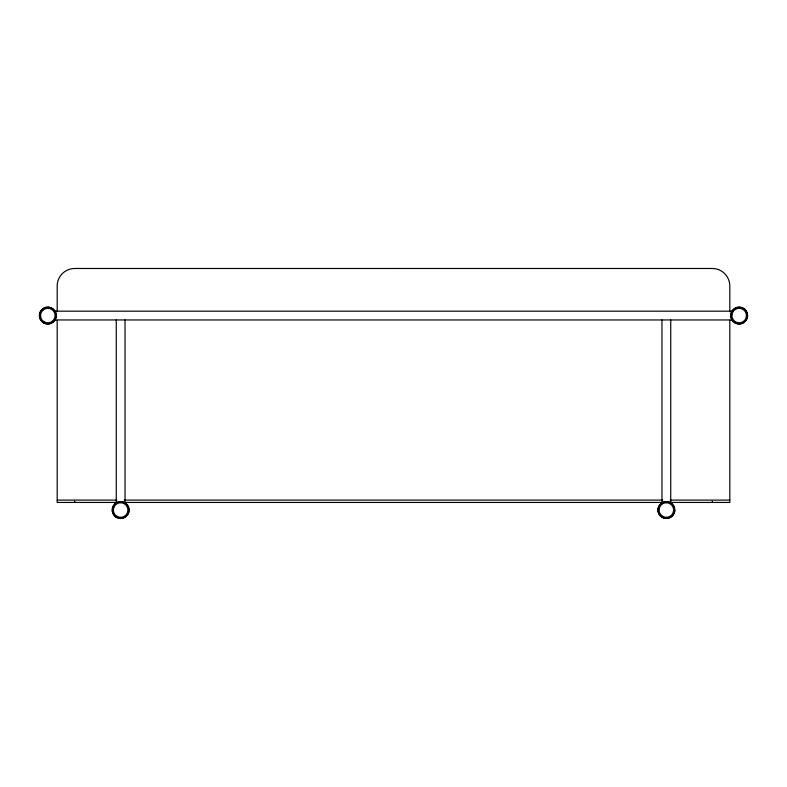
<?xml version="1.0" encoding="UTF-8"?>
<svg xmlns="http://www.w3.org/2000/svg" width="787" height="787" viewBox="0 0 787 787"><rect width="100%" height="100%" fill="white"/><g stroke="black" fill="none" stroke-linecap="round" stroke-linejoin="round"><path stroke-width="1.18" d="M54.372 311.18L732.628 311.18M54.372 319.955L732.628 319.955M57.185 500.099L116.889 500.099M124.208 500.099L662.792 500.099M670.101 500.099L729.815 500.099M116.889 502.44L57.185 502.44L57.185 320.279M124.208 502.44L662.792 502.44M670.101 502.44L729.815 502.44L729.815 320.279M730.759 314.682L731.92 314.8M746.42 316.325L747.591 316.443M657.932 509.159L659.103 509.278M673.603 510.802L674.764 510.92M112.669 507.212L113.771 507.605M127.524 512.475L128.625 512.868M42.577 308.927L43.305 309.852M52.355 321.283L53.083 322.198M729.815 311.711L729.815 286.025A17.55 17.55 0 0 0 712.265 268.475L74.735 268.485A17.55 17.55 0 0 0 57.185 286.025L57.185 311.711M712.265 501.27L712.265 502.44M670.74 319.955L670.74 503.523M661.965 319.955L661.965 503.523M125.035 319.955L125.035 503.523M116.26 319.955L116.26 503.523M74.735 501.27L74.735 502.44M56.133 316.217A8.332 8.332 0 0 1 55.572 318.637M55.326 319.207A8.332 8.332 0 0 1 49.04 323.811M48.42 323.87A8.332 8.332 0 0 1 47.181 323.87M46.561 323.801A8.332 8.332 0 0 1 46 307.432M46.61 307.323A8.332 8.332 0 0 1 55.346 311.977M55.592 312.547A8.332 8.332 0 0 1 56.133 314.967M738.176 307.294A8.332 8.332 0 0 1 747.502 315.498A8.332 8.332 0 0 1 738.304 323.851M737.685 323.762A8.332 8.332 0 0 1 730.848 315.941M730.848 315.312A8.332 8.332 0 0 1 737.557 307.392M670.19 502.647A8.332 8.332 0 0 1 672.501 515.662A8.332 8.332 0 0 1 659.329 514.531M659.014 513.99A8.332 8.332 0 0 1 665.359 501.772M667.838 501.84A8.332 8.332 0 0 1 669.629 502.381M121.611 501.762A8.332 8.332 0 0 1 127.996 513.96M127.681 514.501A8.332 8.332 0 0 1 114.518 515.682A8.332 8.332 0 0 1 116.781 502.657M117.342 502.391A8.332 8.332 0 0 1 119.132 501.85M43.856 321.686A7.29 7.29 0 0 0 55.11 315.941A7.29 7.29 0 0 0 44.515 309.065A7.29 7.29 0 0 0 43.856 321.686M43.413 322.798A8.48 8.48 0 0 0 56.3 315.774A8.48 8.48 0 0 0 43.767 308.12A8.48 8.48 0 0 0 43.413 322.798M735.402 321.804A7.29 7.29 0 0 0 746.46 315.705A7.29 7.29 0 0 0 735.648 309.183A7.29 7.29 0 0 0 735.402 321.804M734.704 322.768A8.48 8.48 0 0 0 747.65 315.833A8.48 8.48 0 0 0 735.166 308.091A8.48 8.48 0 0 0 734.704 322.768M662.585 516.282A7.29 7.29 0 0 0 673.642 510.183A7.29 7.29 0 0 0 662.831 503.66A7.29 7.29 0 0 0 662.585 516.282M661.887 517.246A8.48 8.48 0 0 0 674.823 510.31A8.48 8.48 0 0 0 662.349 502.568A8.48 8.48 0 0 0 661.887 517.246M116.997 516.351A7.29 7.29 0 0 0 127.937 510.045A7.29 7.29 0 0 0 117.007 503.719A7.29 7.29 0 0 0 116.997 516.351M116.053 517.167A8.48 8.48 0 0 0 129.117 510.448A8.48 8.48 0 0 0 116.771 502.5A8.48 8.48 0 0 0 116.053 517.167"/></g></svg>
